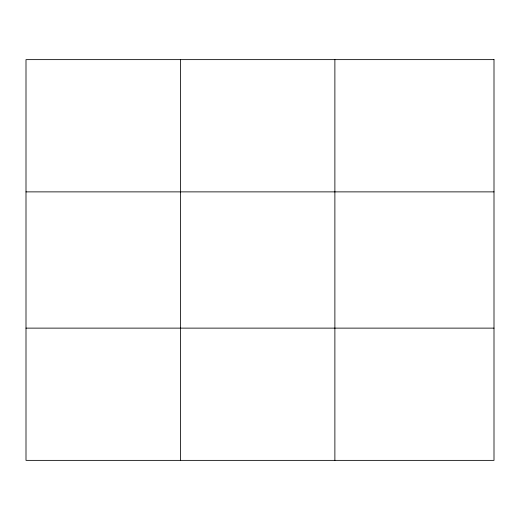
<?xml version="1.0" encoding="UTF-8"?>
<svg xmlns="http://www.w3.org/2000/svg" width="520" height="520" viewBox="0 0 520 520"><rect width="100%" height="100%" fill="white"/><g stroke="black" fill="none" stroke-linecap="round" stroke-linejoin="round"><path stroke-width="0.78" d="M180.44 460.369L180.44 59.631M334.88 460.369L334.88 59.631M26 191.874L494 191.874M26 328.127L494 328.127M494 59.631L494 460.369L26 460.369L26 59.631L494 59.631"/></g></svg>
